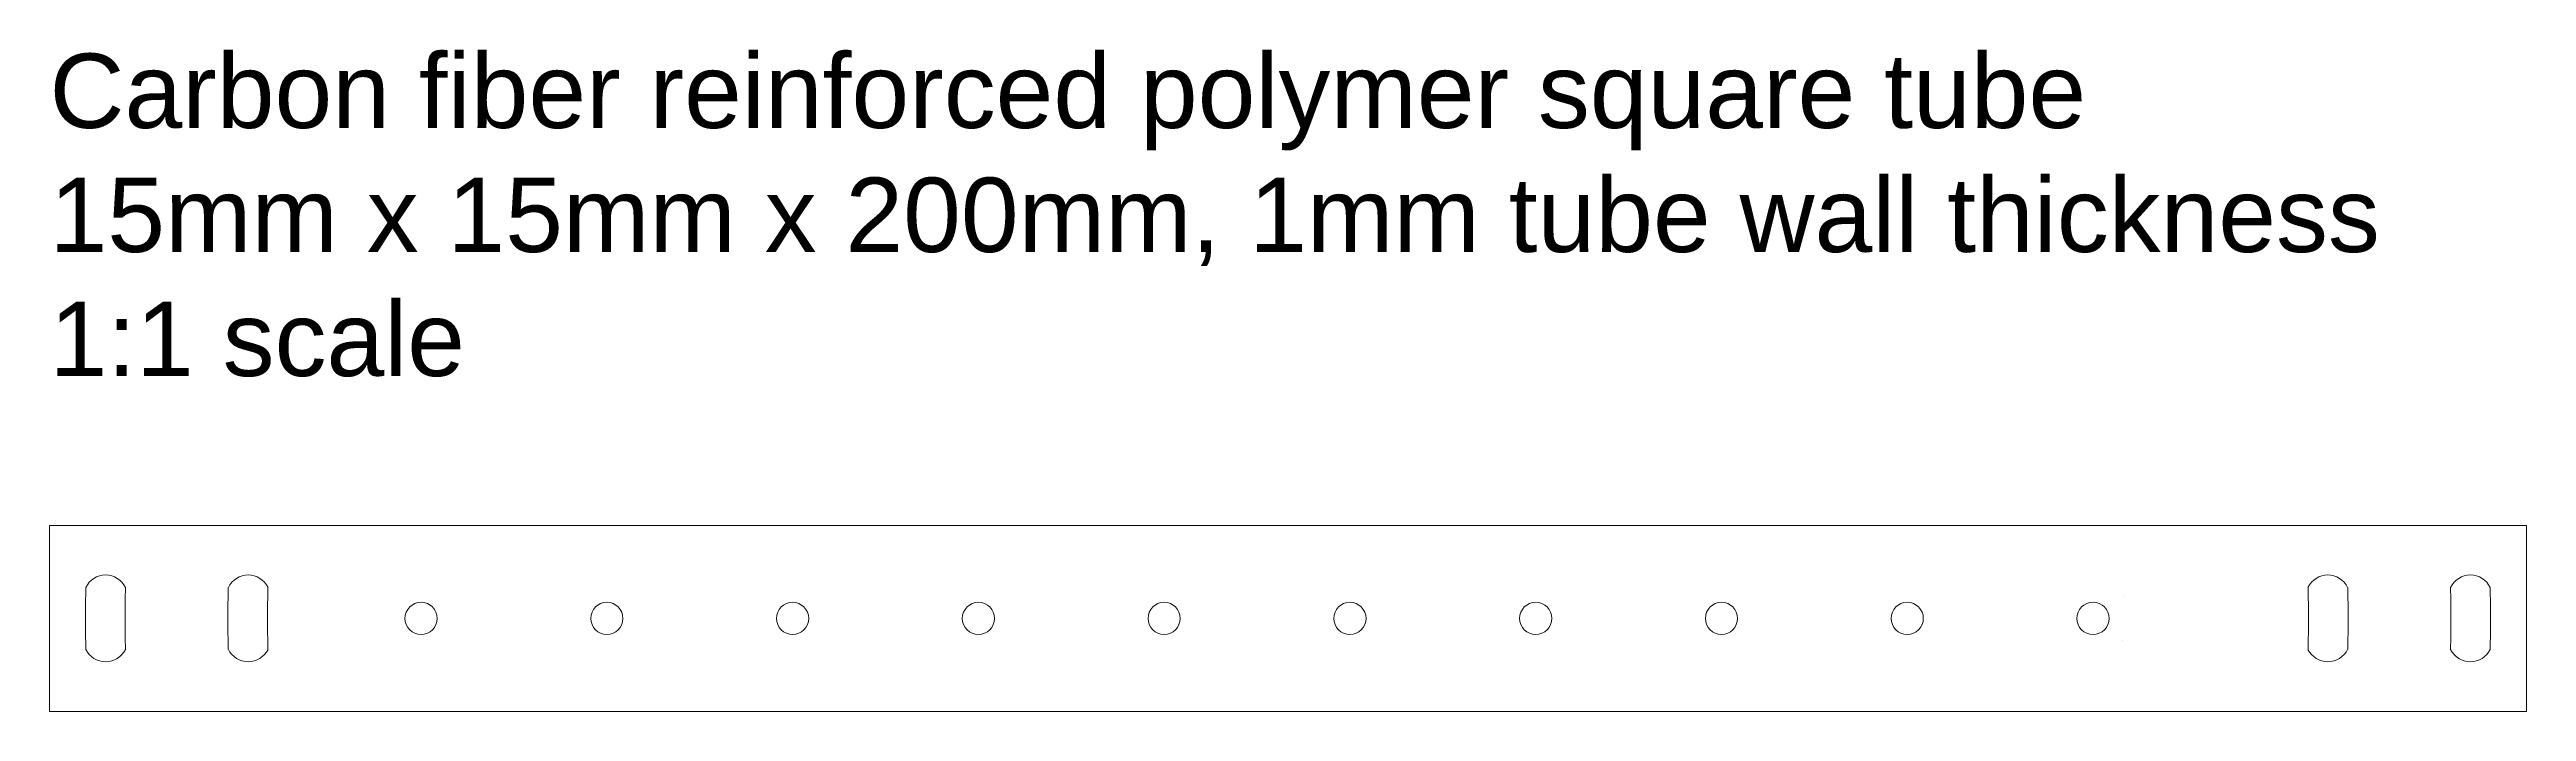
# Model space of a CAD drawing. Header units: millimetres. Extents: x 0 to 200, y 0 to 53.
import ezdxf

# ---------------------------------------------------------------- set-up
doc = ezdxf.new("R2010")
doc.units = ezdxf.units.MM
doc.layers.get('0').update_dxf_attribs({"lineweight": 0, "true_color": 0xffffff})
doc.layers.add('Measurements', color=6, linetype='Continuous', lineweight=0, true_color=0xff00ff)
doc.styles.add('textstyle0', font='')
doc.styles.get('textstyle0').set_extended_font_data('Arial')

msp = doc.modelspace()

# ---------------------------------------------------------------- linework, layer by layer
for p, q in [((200, 15), (0, 15)), ((0, 15), (0, 0)), ((200, 0), (200, 15)), ((167.5, 9.3), (167.5, 9.3)), ((167.35, 5.71), (167.35, 5.71)), ((0, 0), (200, 0))]:
    msp.add_line(p, q)
for centre in [(30, 7.5), (45, 7.5), (60, 7.5), (75, 7.5), (90, 7.5), (105, 7.5), (120, 7.5), (135, 7.5), (150, 7.5), (165, 7.5)]:
    msp.add_circle(centre, 1.3)
for centre, radius, start, end in [((4.53, 9.22), 1.78, 25.9926, 154.0074), ((100, 7.5), 93.9, 178.4744, 181.5256), ((100, 7.5), 85.6, 178.3264, 181.6736), ((16.04, 9.22), 1.78, 25.9936, 154.0064), ((100, 7.5), 82.4, 178.2614, 181.7386), ((183.96, 9.22), 1.78, 25.9936, 154.0064), ((100, 7.5), 82.4, 358.2614, 1.7386), ((100, 7.5), 85.6, 358.3264, 1.6736), ((195.47, 9.22), 1.78, 25.9926, 154.0074), ((100, 7.5), 93.9, 358.4744, 1.5256), ((100, 7.5), 97.1, 178.5247, 181.4753), ((100, 7.5), 97.1, 358.5247, 1.4753), ((4.53, 5.78), 1.78, 205.9926, 334.0074), ((16.04, 5.78), 1.78, 205.9936, 334.0064), ((183.96, 5.78), 1.78, 205.9936, 334.0064), ((195.47, 5.78), 1.78, 205.9926, 334.0074)]:
    msp.add_arc(centre, radius, start, end)

# ---------------------------------------------------------------- texts
at = {"layer": 'Measurements', "insert": (0, 40), "char_height": 1, "attachment_point": 4, "style": 'textstyle0'}
msp.add_mtext('\\H6;Carbon fiber reinforced polymer square tube\\P15mm x 15mm x 200mm, 1mm tube wall thickness\\P1:1 scale', dxfattribs=at)

doc.saveas('drawing.dxf')
